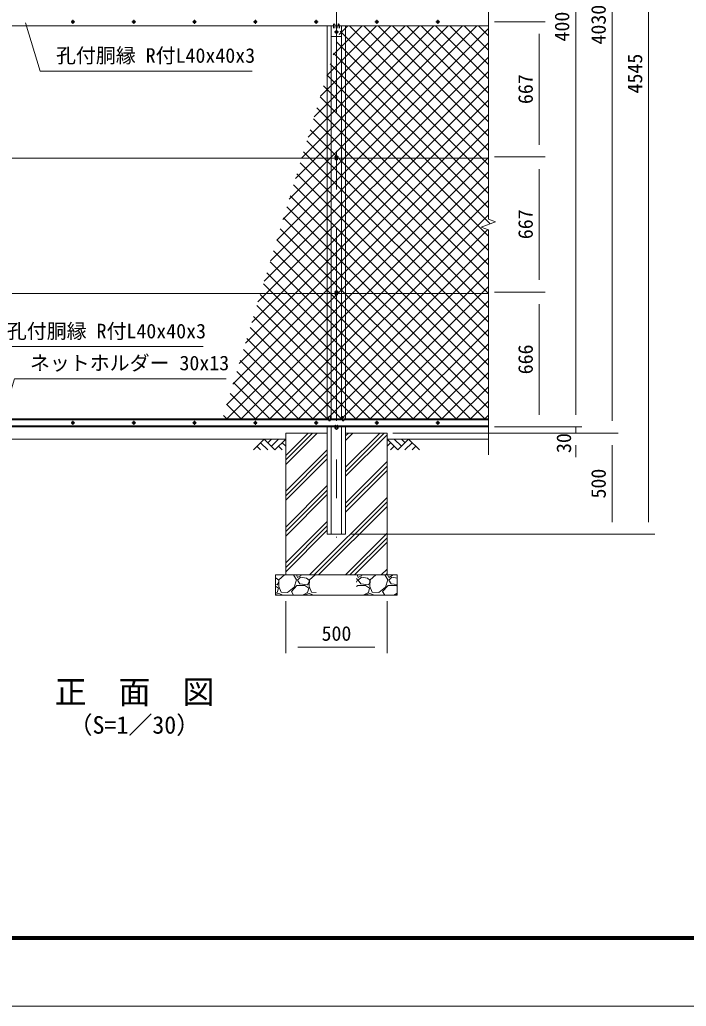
# Model space of a CAD drawing. Units: millimetres, scale not verified. Extents: x -6300 to 6300, y -4455 to 4455.
# Drawn here: x -4140 to -851, y -4455 to 415 of the extents above; entities that cross this region are included whole.
import ezdxf
from ezdxf.enums import TextEntityAlignment as Align

# ---------------------------------------------------------------- set-up
doc = ezdxf.new("R2010")
doc.units = ezdxf.units.MM
doc.header["$LTSCALE"] = 30
doc.linetypes.add('USER1', pattern=[50.8, 31.75, -6.35, 6.35, -6.35])
for name, color, linetype, lineweight in [('0-0_D-STR3', 3, 'Continuous', 13), ('0-1_D-STR1', 1, 'Continuous', 18), ('0-2_D-BMK', 2, 'USER1', 13), ('0-4_D-STR-DIM', 7, 'Continuous', 9), ('0-7_D-STR-TXT', 7, 'Continuous', 9), ('0-8_D-BGD', 7, 'Continuous', 9), ('0-9_D-STR4', 7, 'Continuous', 9), ('0-A_D-DCR-HCH', 7, 'Continuous', 9), ('0-B_D-TTL', 7, 'Continuous', 9)]:
    doc.layers.add(name, color=color, linetype=linetype, lineweight=lineweight)
doc.layers.add('0-6_D-TTL-TXT', color=7, linetype='Continuous')
doc.styles.add('ＭＳ ゴシック', font='')
doc.styles.get('ＭＳ ゴシック').set_extended_font_data('MS Gothic')

msp = doc.modelspace()

# ---------------------------------------------------------------- linework, layer by layer
at = {"layer": '0-0_D-STR3'}
for p, q in [((-2592.21, 373.36), (-2591.46, 391.75)), ((-2585.46, 391.75), (-2584.71, 373.36)), ((-2569.46, 391.75), (-2570.21, 373.36)), ((-2562.71, 373.36), (-2563.46, 391.75)), ((-2602.46, 385), (-2602.46, 333)), ((-2577.46, 362.51), (-2583.96, 358.75)), ((-2583.96, 358.75), (-2583.96, 351.25)), ((-2583.96, 351.25), (-2577.46, 347.49)), ((-2570.96, 358.75), (-2577.46, 362.51)), ((-2577.46, 347.49), (-2570.96, 351.25)), ((-2570.96, 351.25), (-2570.96, 358.75)), ((-2552.46, 385), (-2552.46, 333)), ((-2602.46, 333), (-2552.46, 333)), ((-1827.46, -268.75), (-5327.46, -268.75)), ((-2577.46, -254.5), (-2583.96, -258.25)), ((-2583.96, -258.25), (-2583.96, -265.75)), ((-2583.96, -265.75), (-2577.46, -269.51)), ((-2583.71, -265.9), (-2583.71, -276)), ((-2583.71, -276), (-2581.71, -276)), ((-2581.71, -267.05), (-2581.71, -276)), ((-2570.96, -258.25), (-2577.46, -254.5)), ((-2577.46, -269.51), (-2570.96, -265.75)), ((-2573.21, -267.05), (-2573.21, -276)), ((-2573.21, -276), (-2571.21, -276)), ((-2571.21, -265.9), (-2571.21, -276)), ((-2570.96, -265.75), (-2570.96, -258.25)), ((-2577.46, -921.5), (-2583.96, -925.25)), ((-2583.96, -925.25), (-2583.96, -932.75)), ((-2570.96, -925.25), (-2577.46, -921.5)), ((-2570.96, -932.75), (-2570.96, -925.25)), ((-1827.46, -935.75), (-5327.46, -935.75)), ((-2583.96, -932.75), (-2577.46, -936.51)), ((-2583.71, -932.9), (-2583.71, -943)), ((-2583.71, -943), (-2581.71, -943)), ((-2581.71, -934.05), (-2581.71, -943)), ((-2577.46, -936.51), (-2570.96, -932.75)), ((-2573.21, -934.05), (-2573.21, -943)), ((-2573.21, -943), (-2571.21, -943)), ((-2571.21, -932.9), (-2571.21, -943)), ((-2583.71, -1590), (-4571.21, -1590)), ((-1827.46, -1560), (-4540.84, -1560)), ((-2577.46, -1591.99), (-2583.96, -1595.75)), ((-2583.96, -1595.75), (-2583.96, -1603.25)), ((-2583.96, -1603.25), (-2577.46, -1607.01)), ((-2583.71, -1595.6), (-2583.71, -1585.5)), ((-2583.71, -1585.5), (-2581.71, -1585.5)), ((-2581.71, -1594.45), (-2581.71, -1585.5)), ((-2573.21, -1590), (-2581.71, -1590)), ((-2570.96, -1595.75), (-2577.46, -1591.99)), ((-2577.46, -1607.01), (-2570.96, -1603.25)), ((-2573.21, -1594.45), (-2573.21, -1585.5)), ((-2573.21, -1585.5), (-2571.21, -1585.5)), ((-2571.21, -1595.6), (-2571.21, -1585.5)), ((-1827.46, -1590), (-2571.21, -1590)), ((-2570.96, -1603.25), (-2570.96, -1595.75))]:
    msp.add_line(p, q, dxfattribs=at)
for points in [[(-3877.46, 410.75), (-3882.44, 407.87), (-3882.44, 402.12), (-3877.46, 399.25), (-3872.48, 402.12), (-3872.48, 407.87)], [(-3577.46, 410.75), (-3582.44, 407.87), (-3582.44, 402.12), (-3577.46, 399.25), (-3572.48, 402.12), (-3572.48, 407.87)], [(-3277.46, 410.75), (-3282.44, 407.87), (-3282.44, 402.12), (-3277.46, 399.25), (-3272.48, 402.12), (-3272.48, 407.87)], [(-2977.46, 410.75), (-2982.44, 407.87), (-2982.44, 402.12), (-2977.46, 399.25), (-2972.48, 402.12), (-2972.48, 407.87)], [(-2677.46, 410.75), (-2682.44, 407.87), (-2682.44, 402.12), (-2677.46, 399.25), (-2672.48, 402.12), (-2672.48, 407.87)], [(-2377.46, 410.75), (-2382.44, 407.87), (-2382.44, 402.12), (-2377.46, 399.25), (-2372.48, 402.12), (-2372.48, 407.87)], [(-2077.46, 410.75), (-2082.44, 407.87), (-2082.44, 402.12), (-2077.46, 399.25), (-2072.48, 402.12), (-2072.48, 407.87)], [(-3877.46, -1569.25), (-3882.44, -1572.13), (-3882.44, -1577.88), (-3877.46, -1580.75), (-3872.48, -1577.88), (-3872.48, -1572.13)], [(-3577.46, -1569.25), (-3582.44, -1572.13), (-3582.44, -1577.88), (-3577.46, -1580.75), (-3572.48, -1577.88), (-3572.48, -1572.13)], [(-3277.46, -1569.25), (-3282.44, -1572.13), (-3282.44, -1577.88), (-3277.46, -1580.75), (-3272.48, -1577.88), (-3272.48, -1572.13)], [(-2977.46, -1569.25), (-2982.44, -1572.13), (-2982.44, -1577.88), (-2977.46, -1580.75), (-2972.48, -1577.88), (-2972.48, -1572.13)], [(-2677.46, -1569.25), (-2682.44, -1572.13), (-2682.44, -1577.88), (-2677.46, -1580.75), (-2672.48, -1577.88), (-2672.48, -1572.13)], [(-2377.46, -1569.25), (-2382.44, -1572.13), (-2382.44, -1577.88), (-2377.46, -1580.75), (-2372.48, -1577.88), (-2372.48, -1572.13)], [(-2077.46, -1569.25), (-2082.44, -1572.13), (-2082.44, -1577.88), (-2077.46, -1580.75), (-2072.48, -1577.88), (-2072.48, -1572.13)]]:
    msp.add_lwpolyline(points, close=True, dxfattribs=at)
for centre, radius in [((-3877.46, 405), 6.5), ((-3877.46, 405), 4.98), ((-3577.46, 405), 6.5), ((-3577.46, 405), 4.98), ((-3277.46, 405), 6.5), ((-3277.46, 405), 4.98), ((-2977.46, 405), 6.5), ((-2977.46, 405), 4.98), ((-2677.46, 405), 6.5), ((-2677.46, 405), 4.98), ((-2377.46, 405), 6.5), ((-2377.46, 405), 4.98), ((-2077.46, 405), 6.5), ((-2077.46, 405), 4.98), ((-2577.46, 355), 6.25), ((-2577.46, -262), 6.25), ((-2577.46, -929), 6.25), ((-3877.46, -1575), 6.5), ((-3877.46, -1575), 4.98), ((-3577.46, -1575), 6.5), ((-3577.46, -1575), 4.98), ((-3277.46, -1575), 6.5), ((-3277.46, -1575), 4.98), ((-2977.46, -1575), 6.5), ((-2977.46, -1575), 4.98), ((-2677.46, -1575), 6.5), ((-2677.46, -1575), 4.98), ((-2577.46, -1599.5), 6.25), ((-2377.46, -1575), 6.5), ((-2377.46, -1575), 4.98), ((-2077.46, -1575), 6.5), ((-2077.46, -1575), 4.98)]:
    msp.add_circle(centre, radius, dxfattribs=at)
for centre in [(-2588.46, 391.64), (-2566.46, 391.64)]:
    msp.add_arc(centre, 3, 2.08968, 177.91032, dxfattribs=at)
at = {"layer": '0-1_D-STR1'}
for p, q in [((-2591.74, 385), (-4552.46, 385)), ((-2622.46, -1555), (-2622.46, 385)), ((-2569.74, 385), (-2585.19, 385)), ((-1827.46, 385), (-2563.19, 385)), ((-2532.46, -1555), (-2532.46, 385)), ((-2602.46, -1555), (-2602.46, 333)), ((-2552.46, -1555), (-2552.46, 333)), ((-4540.67, -1555), (-2614.25, -1555)), ((-2613.96, -1563.38), (-2614.71, -1541.88)), ((-2607.96, -1563.38), (-2607.21, -1541.88)), ((-2607.67, -1555), (-2547.25, -1555)), ((-2546.96, -1563.38), (-2547.71, -1541.88)), ((-2540.96, -1563.38), (-2540.21, -1541.88)), ((-2540.67, -1555), (-1827.46, -1555)), ((-1827.46, -1592), (-5327.46, -1592)), ((-2583.71, -1595), (-4571.21, -1595)), ((-2622.46, -2125), (-2622.46, -1595)), ((-2602.46, -2125), (-2602.46, -1595)), ((-1827.46, -1595), (-2571.21, -1595)), ((-2552.46, -2125), (-2552.46, -1595)), ((-2532.46, -2125), (-2532.46, -1595)), ((-2622.46, -2125), (-2532.46, -2125))]:
    msp.add_line(p, q, dxfattribs=at)
for centre in [(-2610.96, -1562.13), (-2543.96, -1562.13)]:
    msp.add_arc(centre, 3.25, 202.61986, 337.38014, dxfattribs=at)
at = {"layer": '0-2_D-BMK'}
for p, q in [((-2577.46, 2435), (-2577.46, -2140)), ((-3867.79, 405), (-3887.13, 405)), ((-3877.46, 414.67), (-3877.46, 395.33)), ((-3567.79, 405), (-3587.13, 405)), ((-3577.46, 414.67), (-3577.46, 395.33)), ((-3267.79, 405), (-3287.13, 405)), ((-3277.46, 414.67), (-3277.46, 395.33)), ((-2967.79, 405), (-2987.13, 405)), ((-2977.46, 414.67), (-2977.46, 395.33)), ((-2667.79, 405), (-2687.13, 405)), ((-2677.46, 414.67), (-2677.46, 395.33)), ((-2367.79, 405), (-2387.13, 405)), ((-2377.46, 414.67), (-2377.46, 395.33)), ((-2067.79, 405), (-2087.13, 405)), ((-2077.46, 414.67), (-2077.46, 395.33)), ((-2567.46, 355), (-2587.46, 355)), ((-2567.46, -262), (-2587.46, -262)), ((-2567.46, -929), (-2587.46, -929)), ((-3867.79, -1575), (-3887.13, -1575)), ((-3877.46, -1565.33), (-3877.46, -1584.67)), ((-3567.79, -1575), (-3587.13, -1575)), ((-3577.46, -1565.33), (-3577.46, -1584.67)), ((-3267.79, -1575), (-3287.13, -1575)), ((-3277.46, -1565.33), (-3277.46, -1584.67)), ((-2967.79, -1575), (-2987.13, -1575)), ((-2977.46, -1565.33), (-2977.46, -1584.67)), ((-2667.79, -1575), (-2687.13, -1575)), ((-2677.46, -1565.33), (-2677.46, -1584.67)), ((-2567.46, -1599.5), (-2587.46, -1599.5)), ((-2367.79, -1575), (-2387.13, -1575)), ((-2377.46, -1565.33), (-2377.46, -1584.67)), ((-2067.79, -1575), (-2087.13, -1575)), ((-2077.46, -1565.33), (-2077.46, -1584.67))]:
    msp.add_line(p, q, dxfattribs=at)
at = {"layer": '0-4_D-STR-DIM'}
for p, q in [((-1396.41, 2345), (-1396.41, -1535)), ((-1216.41, 2345), (-1216.41, -1565)), ((-1036.41, -2065), (-1036.41, 2360)), ((-1827.46, 1379.85), (-1827.46, -569.85)), ((-1797.46, 405), (-1546.41, 405)), ((-1797.46, 405), (-1546.41, 405)), ((-1576.41, 345), (-1576.41, -202)), ((-1797.46, -262), (-1546.41, -262)), ((-1797.46, -262), (-1546.41, -262)), ((-1576.41, -869), (-1576.41, -322)), ((-1862.7, -608.33), (-1792.22, -582.68)), ((-1792.22, -582.68), (-1827.46, -569.85)), ((-1827.46, -621.15), (-1862.7, -608.33)), ((-1827.46, -621.15), (-1827.46, -1732.31)), ((-1797.46, -929), (-1546.41, -929)), ((-1797.46, -929), (-1546.41, -929)), ((-1576.41, -1535), (-1576.41, -989)), ((-1396.41, -1535), (-1396.41, -1475)), ((-1797.46, -1595), (-1546.41, -1595)), ((-1797.46, -1595), (-1366.41, -1595)), ((-1797.46, -1595), (-1366.41, -1595)), ((-1396.41, -1595), (-1396.41, -1625)), ((-2299.69, -1625), (-1186.41, -1625)), ((-2297.46, -1625), (-1366.41, -1625)), ((-2297.46, -1625), (-1186.41, -1625)), ((-1396.41, -1685), (-1396.41, -1745)), ((-1216.41, -1685), (-1216.41, -2065)), ((-2502.46, -2125), (-1186.41, -2125)), ((-2502.46, -2125), (-1006.41, -2125)), ((-2827.46, -2455), (-2827.46, -2712.32)), ((-2327.46, -2455), (-2327.46, -2712.32)), ((-2767.46, -2682.32), (-2387.46, -2682.32))]:
    msp.add_line(p, q, dxfattribs=at)
at = {"layer": '0-7_D-STR-TXT'}
for points in [[(-2992.34, 162.17), (-4039.16, 162.17), (-4112.54, 399.92)], [(-3234.81, -1198.3), (-4281.63, -1198.3), (-4391.14, -1553.09)], [(-3120.93, -1357.35), (-4165.46, -1357.35), (-4231.76, -1575.21)]]:
    msp.add_lwpolyline(points, dxfattribs=at)
at = {"layer": '0-8_D-BGD'}
for p, q in [((-2827.46, -1655), (-4327.46, -1655)), ((-2327.46, -1655), (-1827.46, -1655))]:
    msp.add_line(p, q, dxfattribs=at)
at = {"layer": '0-9_D-STR4'}
for p, q in [((-2827.46, -1625), (-2827.46, -2325)), ((-2622.46, -1625), (-2827.46, -1625)), ((-2327.46, -1625), (-2532.46, -1625)), ((-2327.46, -1625), (-2327.46, -2325)), ((-2277.46, -2325), (-2877.46, -2325)), ((-2877.46, -2325), (-2877.46, -2425)), ((-2277.46, -2325), (-2277.46, -2425)), ((-2877.46, -2425), (-2277.46, -2425))]:
    msp.add_line(p, q, dxfattribs=at)
at = {"layer": '0-A_D-DCR-HCH'}
for p, q in [((-2871.93, -672.92), (-1827.46, 371.55)), ((-2841.04, -571.32), (-1884.72, 385)), ((-2810.14, -469.71), (-1955.43, 385)), ((-2779.25, -368.11), (-2026.14, 385)), ((-2748.36, -266.51), (-2096.85, 385)), ((-2717.47, -164.9), (-2167.56, 385)), ((-2686.57, -63.3), (-2238.27, 385)), ((-2655.68, 38.3), (-2308.98, 385)), ((-2624.79, 139.9), (-2379.69, 385)), ((-2593.9, 241.51), (-2450.41, 385)), ((-2563, 343.11), (-2521.12, 385)), ((-1827.46, -371.09), (-2558.03, 359.47)), ((-1827.46, -300.38), (-2512.84, 385)), ((-1827.46, -229.67), (-2442.13, 385)), ((-1827.46, -158.96), (-2371.42, 385)), ((-1827.46, -88.25), (-2300.71, 385)), ((-1827.46, -17.54), (-2230, 385)), ((-1827.46, 53.17), (-2159.29, 385)), ((-1827.46, 123.88), (-2088.58, 385)), ((-1827.46, 194.59), (-2017.87, 385)), ((-1827.46, 265.3), (-1947.16, 385)), ((-1827.46, 336.02), (-1876.45, 385)), ((-2902.82, -774.52), (-1827.46, 300.84)), ((-1827.46, -441.8), (-2574.52, 305.25)), ((-1827.46, -512.51), (-2591, 251.03)), ((-2933.71, -876.13), (-1827.46, 230.12)), ((-1818.46, -592.22), (-2607.49, 196.8)), ((-2964.61, -977.73), (-1827.46, 159.41)), ((-1827.46, -653.93), (-2623.98, 142.58)), ((-2995.5, -1079.33), (-1827.46, 88.7)), ((-1827.46, -724.65), (-2640.46, 88.36)), ((-3026.39, -1180.94), (-1827.46, 17.99)), ((-1827.46, -795.36), (-2656.95, 34.13)), ((-1827.46, -866.07), (-2673.44, -20.09)), ((-3057.28, -1282.54), (-1827.46, -52.72)), ((-1827.46, -936.78), (-2689.92, -74.32)), ((-3088.18, -1384.14), (-1827.46, -123.43)), ((-1827.46, -1007.49), (-2706.41, -128.54)), ((-3119.07, -1485.75), (-1827.46, -194.14)), ((-1827.46, -1078.2), (-2722.9, -182.76)), ((-1827.46, -1148.91), (-2739.38, -236.99)), ((-3122.61, -1560), (-1827.46, -264.85)), ((-1827.46, -1219.62), (-2755.87, -291.21)), ((-3051.9, -1560), (-1827.46, -335.56)), ((-1827.46, -1290.33), (-2772.36, -345.44)), ((-2981.19, -1560), (-1827.46, -406.27)), ((-1827.46, -1361.04), (-2788.84, -399.66)), ((-2910.48, -1560), (-1827.46, -476.98)), ((-1827.46, -1431.75), (-2805.33, -453.88)), ((-1827.46, -1502.46), (-2821.82, -508.11)), ((-2839.77, -1560), (-1827.46, -547.69)), ((-1840.64, -1560), (-2838.3, -562.33)), ((-1911.35, -1560), (-2854.79, -616.55)), ((-2769.06, -1560), (-1829.48, -620.42)), ((-1982.06, -1560), (-2871.28, -670.78)), ((-2052.77, -1560), (-2887.76, -725)), ((-2698.35, -1560), (-1827.46, -689.11)), ((-2123.48, -1560), (-2904.25, -779.23)), ((-2627.64, -1560), (-1827.46, -759.82)), ((-2194.19, -1560), (-2920.74, -833.45)), ((-2556.93, -1560), (-1827.46, -830.54)), ((-2264.9, -1560), (-2937.22, -887.67)), ((-2486.22, -1560), (-1827.46, -901.25)), ((-2335.61, -1560), (-2953.71, -941.9)), ((-2415.51, -1560), (-1827.46, -971.96)), ((-2406.32, -1560), (-2970.2, -996.12)), ((-2477.03, -1560), (-2986.69, -1050.35)), ((-2344.79, -1560), (-1827.46, -1042.67)), ((-2547.74, -1560), (-3003.17, -1104.57)), ((-2274.08, -1560), (-1827.46, -1113.38)), ((-2618.45, -1560), (-3019.66, -1158.79)), ((-2689.16, -1560), (-3036.15, -1213.02)), ((-2203.37, -1560), (-1827.46, -1184.09)), ((-2132.66, -1560), (-1827.46, -1254.8)), ((-2759.87, -1560), (-3052.63, -1267.24)), ((-2830.58, -1560), (-3069.12, -1321.47)), ((-2061.95, -1560), (-1827.46, -1325.51)), ((-2901.3, -1560), (-3085.61, -1375.69)), ((-1991.24, -1560), (-1827.46, -1396.22)), ((-2972.01, -1560), (-3102.09, -1429.91)), ((-3042.72, -1560), (-3118.58, -1484.14)), ((-1920.53, -1560), (-1827.46, -1466.93)), ((-3113.43, -1560), (-3135.07, -1538.36)), ((-1849.82, -1560), (-1827.46, -1537.64)), ((-2933.89, -1655), (-2987.1, -1708.21)), ((-2933.89, -1655), (-2880.67, -1708.21)), ((-2916.15, -1672.74), (-2898.41, -1655)), ((-2898.41, -1690.47), (-2862.94, -1655)), ((-2880.67, -1708.21), (-2827.46, -1655)), ((-2827.46, -1780.01), (-2672.45, -1625)), ((-2827.46, -1757.91), (-2694.55, -1625)), ((-2827.46, -1735.81), (-2716.65, -1625)), ((-2532.46, -1661.78), (-2495.68, -1625)), ((-2532.46, -1639.69), (-2517.77, -1625)), ((-2532.46, -1816.46), (-2341, -1625)), ((-2532.46, -1794.37), (-2363.09, -1625)), ((-2532.46, -1838.56), (-2327.46, -1633.56)), ((-2274.25, -1708.21), (-2327.46, -1655)), ((-2256.51, -1690.47), (-2291.99, -1655)), ((-2221.04, -1655), (-2274.25, -1708.21)), ((-2238.68, -1672.83), (-2256.51, -1655)), ((-2221.04, -1655), (-2167.83, -1708.21)), ((-2969.36, -1690.47), (-2951.54, -1708.21)), ((-2951.62, -1672.74), (-2915.99, -1708.21)), ((-2862.94, -1690.47), (-2845.12, -1708.21)), ((-2845.2, -1672.74), (-2827.46, -1690.39)), ((-2309.72, -1672.74), (-2327.46, -1690.39)), ((-2291.99, -1690.47), (-2309.81, -1708.21)), ((-2203.3, -1672.74), (-2238.94, -1708.21)), ((-2185.56, -1690.47), (-2203.38, -1708.21)), ((-2827.46, -1912.59), (-2622.46, -1707.59)), ((-2827.46, -1934.69), (-2622.46, -1729.69)), ((-2827.46, -1956.78), (-2622.46, -1751.78)), ((-2532.46, -1971.14), (-2327.46, -1766.14)), ((-2532.46, -1993.24), (-2327.46, -1788.24)), ((-2532.46, -2015.34), (-2327.46, -1810.34)), ((-2827.46, -2089.37), (-2622.46, -1884.37)), ((-2827.46, -2111.46), (-2622.46, -1906.46)), ((-2827.46, -2133.56), (-2622.46, -1928.56)), ((-2709.54, -2325), (-2327.46, -1942.92)), ((-2687.44, -2325), (-2327.46, -1965.02)), ((-2665.35, -2325), (-2327.46, -1987.11)), ((-2827.46, -2266.14), (-2622.46, -2061.14)), ((-2827.46, -2288.24), (-2622.46, -2083.24)), ((-2827.46, -2310.34), (-2622.46, -2105.34)), ((-2532.76, -2325), (-2327.46, -2119.7)), ((-2510.67, -2325), (-2327.46, -2141.79)), ((-2488.57, -2325), (-2327.46, -2163.89)), ((-2832.83, -2325), (-2860.75, -2350.5)), ((-2773.75, -2349), (-2788.42, -2325)), ((-2774.65, -2325), (-2769.25, -2338.5)), ((-2769.25, -2338.5), (-2746.75, -2325)), ((-2754.25, -2337), (-2769.25, -2352)), ((-2724.25, -2341.5), (-2754.25, -2337)), ((-2682.83, -2325), (-2710.75, -2350.5)), ((-2474.65, -2325), (-2469.25, -2338.5)), ((-2469.25, -2338.5), (-2446.75, -2325)), ((-2454.25, -2337), (-2469.25, -2352)), ((-2424.25, -2341.5), (-2454.25, -2337)), ((-2382.83, -2325), (-2410.75, -2350.5)), ((-2355.99, -2325), (-2327.46, -2296.47)), ((-2323.75, -2349), (-2338.42, -2325)), ((-2333.89, -2325), (-2327.46, -2318.57)), ((-2324.65, -2325), (-2319.25, -2338.5)), ((-2319.25, -2338.5), (-2296.75, -2325)), ((-2304.25, -2337), (-2319.25, -2352)), ((-2277.46, -2341.02), (-2304.25, -2337)), ((-2874.25, -2341.5), (-2877.46, -2341.02)), ((-2877.46, -2373.58), (-2869.75, -2374.5)), ((-2877.46, -2381.51), (-2863.75, -2391)), ((-2862.25, -2352), (-2874.25, -2341.5)), ((-2869.75, -2374.5), (-2862.25, -2361)), ((-2860.75, -2350.5), (-2862.25, -2382)), ((-2862.25, -2361), (-2862.25, -2352)), ((-2862.25, -2382), (-2850.25, -2410.5)), ((-2799.25, -2407.5), (-2772.25, -2377.5)), ((-2785.75, -2386.5), (-2773.75, -2349)), ((-2769.25, -2352), (-2757.25, -2370)), ((-2757.25, -2370), (-2719.75, -2374.5)), ((-2712.25, -2352), (-2724.25, -2341.5)), ((-2719.75, -2374.5), (-2712.25, -2361)), ((-2710.75, -2350.5), (-2712.25, -2382)), ((-2712.25, -2361), (-2712.25, -2352)), ((-2712.25, -2382), (-2700.25, -2410.5)), ((-2473.75, -2349), (-2477.46, -2342.93)), ((-2477.46, -2360.59), (-2473.75, -2349)), ((-2477.46, -2383.29), (-2472.25, -2377.5)), ((-2472.25, -2377.5), (-2433.25, -2377.5)), ((-2469.25, -2352), (-2457.25, -2370)), ((-2457.25, -2370), (-2419.75, -2374.5)), ((-2433.25, -2377.5), (-2413.75, -2391)), ((-2412.25, -2352), (-2424.25, -2341.5)), ((-2419.75, -2374.5), (-2412.25, -2361)), ((-2410.75, -2350.5), (-2412.25, -2382)), ((-2412.25, -2361), (-2412.25, -2352)), ((-2412.25, -2382), (-2400.25, -2410.5)), ((-2349.25, -2407.5), (-2322.25, -2377.5)), ((-2335.75, -2386.5), (-2323.75, -2349)), ((-2319.25, -2352), (-2307.25, -2370)), ((-2307.25, -2370), (-2277.46, -2373.58)), ((-2869.75, -2412), (-2877.46, -2416.04)), ((-2877.46, -2421.25), (-2862.25, -2416.5)), ((-2863.75, -2391), (-2869.75, -2412)), ((-2862.25, -2416.5), (-2839.59, -2425)), ((-2850.25, -2410.5), (-2818.75, -2412)), ((-2818.75, -2412), (-2785.75, -2386.5)), ((-2789.05, -2425), (-2799.25, -2407.5)), ((-2719.75, -2412), (-2744.57, -2425)), ((-2736.68, -2425), (-2736.25, -2424)), ((-2736.25, -2424), (-2712.25, -2416.5)), ((-2713.75, -2391), (-2719.75, -2412)), ((-2712.25, -2416.5), (-2689.59, -2425)), ((-2700.25, -2410.5), (-2677.46, -2411.59)), ((-2419.75, -2412), (-2444.57, -2425)), ((-2436.68, -2425), (-2436.25, -2424)), ((-2436.25, -2424), (-2412.25, -2416.5)), ((-2413.75, -2391), (-2419.75, -2412)), ((-2412.25, -2416.5), (-2389.59, -2425)), ((-2400.25, -2410.5), (-2368.75, -2412)), ((-2368.75, -2412), (-2335.75, -2386.5)), ((-2339.05, -2425), (-2349.25, -2407.5)), ((-2277.46, -2416.04), (-2294.57, -2425)), ((-2286.68, -2425), (-2286.25, -2424)), ((-2286.25, -2424), (-2277.46, -2421.25))]:
    msp.add_line(p, q, dxfattribs=at)
for points in [[(-2772.25, -2377.5), (-2733.25, -2377.5), (-2713.75, -2391)], [(-2322.25, -2377.5), (-2283.25, -2377.5), (-2277.46, -2381.51)]]:
    msp.add_lwpolyline(points, dxfattribs=at)
at = {"layer": '0-B_D-TTL', "color": 2, "lineweight": 18}
msp.add_lwpolyline([(-6300, 4455), (6300, 4455), (6300, -4455), (-6300, -4455)], close=True, dxfattribs=at)
at = {"layer": '0-B_D-TTL'}
for points in [[(-5895, 4125), (5895, 4125), (5895, -4125), (-5895, -4125)], [(-5891.25, 4121.25), (5891.25, 4121.25), (5891.25, -4121.25), (-5891.25, -4121.25)], [(-5887.5, 4117.5), (5887.5, 4117.5), (5887.5, -4117.5), (-5887.5, -4117.5)], [(-5883.75, 4113.75), (5883.75, 4113.75), (5883.75, -4113.75), (-5883.75, -4113.75)], [(-5880, 4110), (5880, 4110), (5880, -4110), (-5880, -4110)]]:
    msp.add_lwpolyline(points, close=True, dxfattribs=at)

# ---------------------------------------------------------------- texts
at = {"layer": '0-4_D-STR-DIM', "style": 'ＭＳ ゴシック'}
for s, p in [('4000', (-1406.54, 307.87)), ('4030', (-1226.54, 292.87)), ('4545', (-1046.54, 51.35)), ('667', (-1586.54, -1.03)), ('667', (-1586.54, -668.03)), ('666', (-1586.54, -1335.09)), ('30', (-1397.55, -1723.73)), ('500', (-1226.54, -1948.31))]:
    msp.add_text(s, height=72.14, rotation=90, dxfattribs=at).set_placement(p, align=Align.BOTTOM_LEFT)
msp.add_text('500', height=72.14, dxfattribs=at).set_placement((-2650.77, -2672.19), align=Align.BOTTOM_LEFT)
at = {"layer": '0-6_D-TTL-TXT', "style": 'ＭＳ ゴシック'}
for s, height, p in [('正\u3000面\u3000図', 115.5, (-3967.31, -2995.59)), ('（S=1／30）', 86.66, (-3899.09, -3135.38))]:
    msp.add_text(s, height=height, dxfattribs=at).set_placement(p, align=Align.BOTTOM_LEFT)
at = {"layer": '0-7_D-STR-TXT', "style": 'ＭＳ ゴシック'}
for s, p in [('孔付胴縁 R付L40x40x3', (-3961.25, 181.05)), ('孔付胴縁 R付L40x40x3', (-4203.72, -1179.43)), ('ネットホルダー 30x13', (-4089.83, -1336.95))]:
    msp.add_text(s, height=72.14, dxfattribs=at).set_placement(p, align=Align.BOTTOM_LEFT)

doc.saveas('drawing.dxf')
